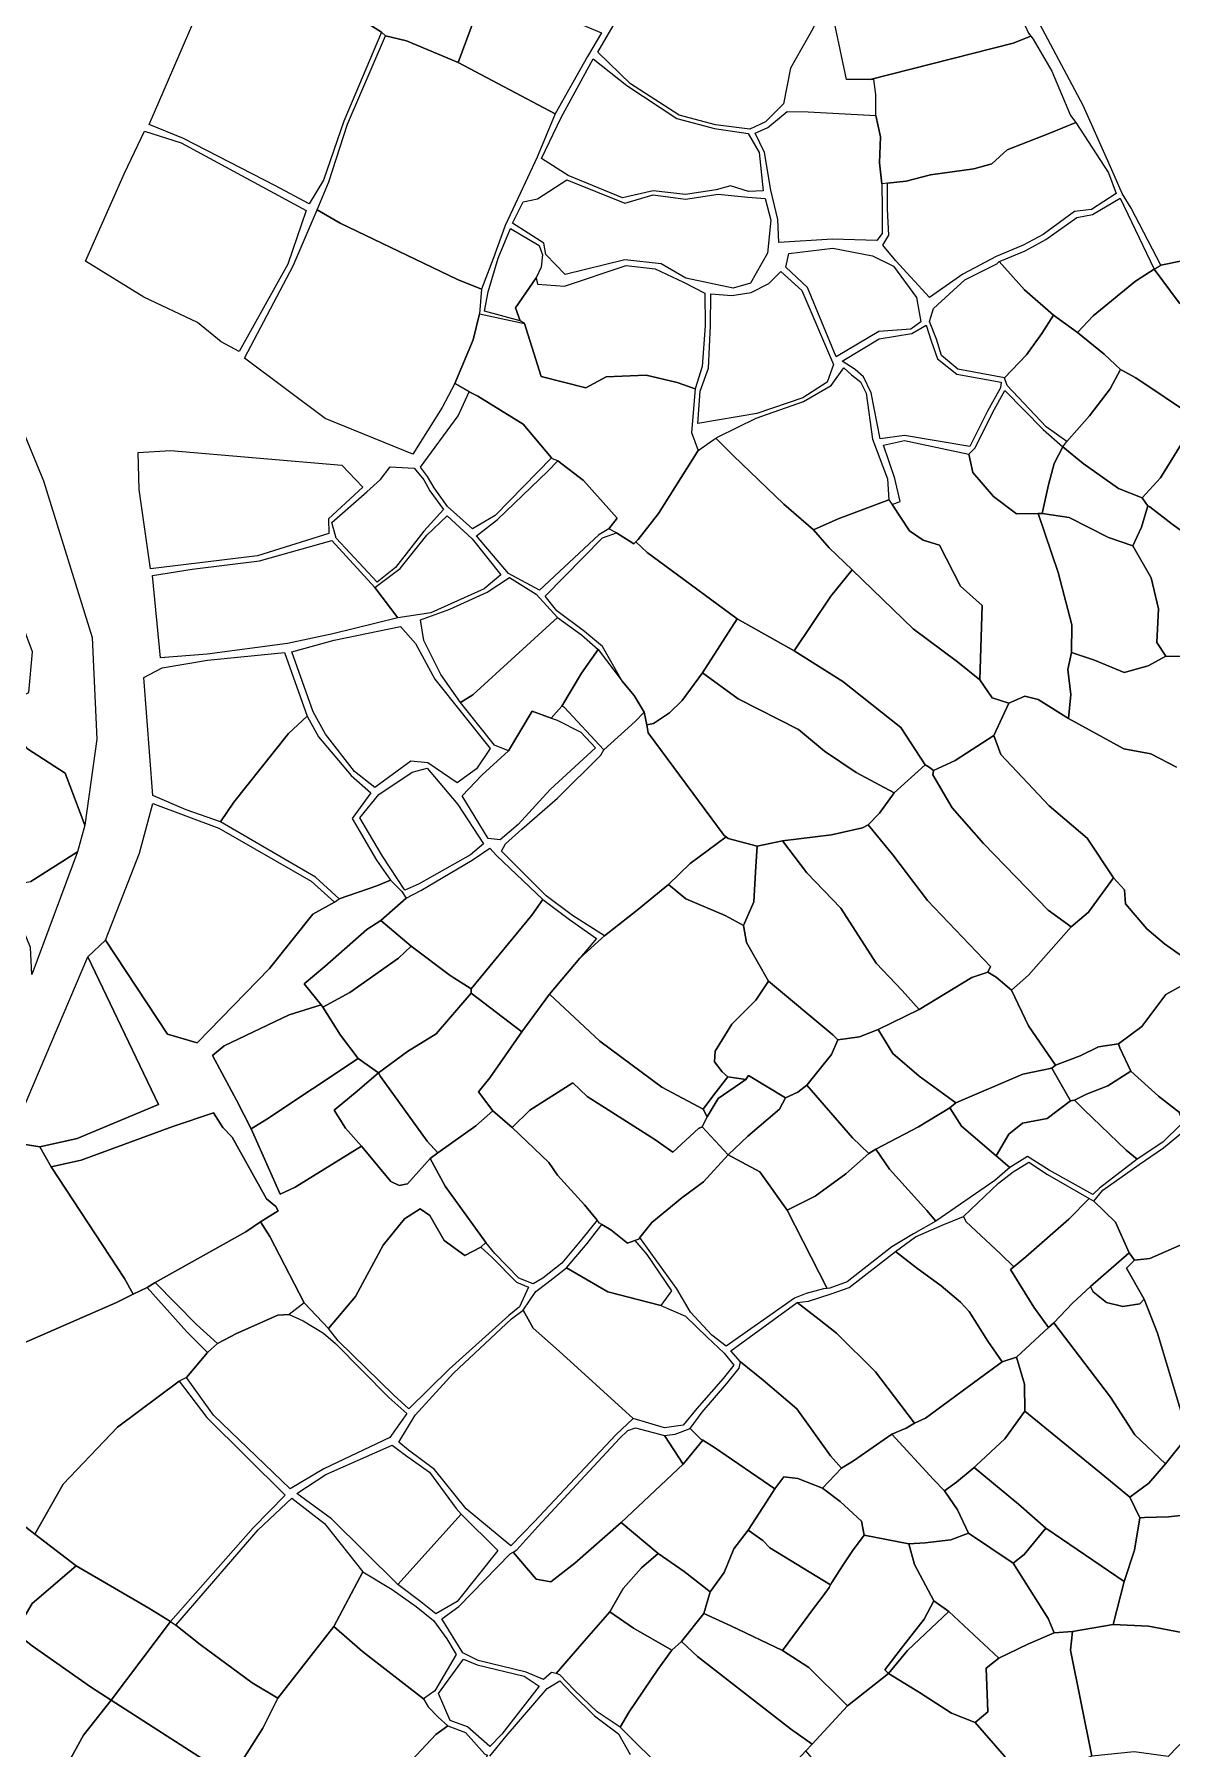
# Model space of a CAD drawing. Header units: metres. Extents: x 542555 to 550520, y 1840485 to 1846995.
# Drawn here: x 547703.9 to 547859.2, y 1841722.8 to 1841956.8 of the extents above; entities that cross this region are included whole.
import ezdxf

# ---------------------------------------------------------------- set-up
doc = ezdxf.new("R2010")
doc.units = ezdxf.units.M
doc.header["$MEASUREMENT"] = 0
doc.layers.add('Level 30', color=7, linetype='Continuous', lineweight=0)

msp = doc.modelspace()

# ---------------------------------------------------------------- linework, layer by layer
at = {"layer": 'Level 30', "color": 7, "linetype": 'Continuous', "lineweight": 0, "flags": 128}
for points in [[(547914.82, 1841936.92), (547857.75, 1841925.32), (547853.7, 1841933.12), (547852.48, 1841935.11), (547851.03, 1841938.33), (547847.13, 1841947.12), (547836.41, 1841967.33), (547829.76, 1841982.31), (547822.11, 1842000), (547819.8, 1842005.33), (547817.66, 1842009.83), (547803.62, 1842027.6), (547802.94, 1842029.01), (547844.39, 1842031.65), (547873.07, 1841973.57)], [(547860.23, 1841920.15), (547856.83, 1841924.79), (547857.75, 1841925.32), (547914.82, 1841936.92)], [(547859.9, 1841856.78), (547856.37, 1841858.58), (547852.68, 1841859.26), (547845.12, 1841863.41), (547845.44, 1841866.7), (547845.04, 1841870.09), (547845.54, 1841872.42), (547848.66, 1841871.36), (547852.74, 1841869.71), (547855.99, 1841870.59), (547858.44, 1841871.92), (547863.7, 1841871.87)], [(547862.87, 1841829.35), (547858.24, 1841832.65), (547855.83, 1841834.68), (547852.92, 1841838.1), (547852.77, 1841840.02), (547851.28, 1841841.65), (547847.7, 1841847.08), (547842.48, 1841851.47), (547835.89, 1841858.48), (547834.94, 1841861.1), (547837, 1841865.53), (547839.16, 1841866.46), (547840.98, 1841866), (547845.12, 1841863.41), (547852.68, 1841859.26), (547856.37, 1841858.58), (547859.9, 1841856.78)], [(547702.94, 1841859.27), (547708.09, 1841855.97), (547710.77, 1841848.87), (547709.77, 1841845.19), (547703.41, 1841841.18)], [(547766.09, 1841721.75), (547768.35, 1841724.45), (547773.95, 1841730.99), (547775.68, 1841732.01), (547777.3, 1841730.28), (547780.39, 1841727.25), (547783.69, 1841724.79), (547785.25, 1841721.98)]]:
    msp.add_lwpolyline(points, dxfattribs=at)
for points in [[(547765.71, 1841964.87), (547765.79, 1841963.84), (547761.78, 1841952.98), (547754.71, 1841955.94), (547751.84, 1841956.63), (547751.3, 1841957.11), (547747.84, 1841959.32), (547745.65, 1841960.83), (547746.91, 1841964.23), (547749.86, 1841971.48), (547754.43, 1841969.6), (547765.71, 1841964.87)], [(547837.58, 1841955.61), (547818.05, 1841950.68), (547814.79, 1841950.67), (547812.59, 1841961.22), (547812.05, 1841964.58), (547815.19, 1841965.57), (547830.33, 1841970.9), (547832.69, 1841971.83), (547833.84, 1841969.79), (547839.66, 1841957), (547839.99, 1841956.6), (547837.58, 1841955.61)], [(547746.91, 1841964.23), (547745.65, 1841960.83), (547747.84, 1841959.32), (547751.3, 1841957.11), (547746.18, 1841944.97), (547743.4, 1841936.91), (547741.44, 1841933.68), (547736.84, 1841936.16), (547724.26, 1841942.6), (547719.59, 1841944.54), (547727.77, 1841963.52), (547729.32, 1841967.53), (547734.15, 1841965.82), (547746.91, 1841964.23)], [(547765.79, 1841963.84), (547769.06, 1841962.42), (547778.62, 1841958.16), (547781.34, 1841957.05), (547779.44, 1841953.81), (547775.03, 1841946), (547761.78, 1841952.98), (547765.79, 1841963.84)], [(547810.27, 1841957.66), (547807.16, 1841952.21), (547806.19, 1841947.34), (547803.77, 1841944.88), (547801.62, 1841943.9), (547796.94, 1841944.49), (547791.96, 1841945.81), (547785.31, 1841950.09), (547780.85, 1841954.41), (547782.94, 1841958), (547784.28, 1841962.38), (547788.14, 1841962.02), (547792.95, 1841961.67), (547796.82, 1841962.83), (547807.15, 1841963.82), (547810.83, 1841964.32), (547811.62, 1841961.13), (547810.27, 1841957.66)], [(547761.78, 1841952.98), (547775.03, 1841946), (547772.56, 1841940.04), (547769.93, 1841934.41), (547768.18, 1841930.74), (547766.62, 1841926.31), (547764.98, 1841922.05), (547761.7, 1841923.36), (547745.66, 1841931.06), (547742.52, 1841932.86), (547744.09, 1841936.68), (547746.67, 1841944.57), (547751.84, 1841956.63), (547754.71, 1841955.94), (547761.78, 1841952.98)], [(547822.98, 1841936.8), (547820.4, 1841936.52), (547819.62, 1841936.43), (547819.32, 1841939.31), (547819.45, 1841942.86), (547818.83, 1841945.77), (547818.82, 1841948.6), (547818.54, 1841950.68), (547818.05, 1841950.68), (547837.58, 1841955.61), (547839.99, 1841956.6), (547840.32, 1841956.19), (547842.85, 1841951.8), (547845.4, 1841945.75), (547846.15, 1841944.81), (547842.6, 1841943.36), (547836.73, 1841941.05), (547834.66, 1841939.13), (547832.22, 1841938.47), (547826.29, 1841937.64), (547822.98, 1841936.8)], [(547801.41, 1841935.36), (547798.95, 1841936.13), (547797.03, 1841935.59), (547792.82, 1841934.95), (547788.4, 1841935.47), (547784.22, 1841934.5), (547776.8, 1841937.55), (547773.14, 1841939.89), (547775.82, 1841945.47), (547780.2, 1841953.49), (547784.83, 1841949.84), (547791.66, 1841945.32), (547796.8, 1841943.96), (547801.37, 1841943.28), (547802.87, 1841940.7), (547803.42, 1841935.45), (547801.41, 1841935.36)], [(547819.62, 1841936.43), (547819.68, 1841933.02), (547819.69, 1841929.62), (547818.97, 1841928.69), (547812.9, 1841928.85), (547805.56, 1841928.39), (547805.42, 1841931.54), (547804.47, 1841935.56), (547803.63, 1841940.72), (547802.35, 1841943.36), (547804.06, 1841944.13), (547806.71, 1841946.3), (547809.57, 1841946.23), (547818.83, 1841945.77), (547819.45, 1841942.86), (547819.32, 1841939.31), (547819.62, 1841936.43)], [(547851.64, 1841935.09), (547848.28, 1841932.93), (547845.96, 1841932.64), (547841.68, 1841929.49), (547838.92, 1841928.03), (547835.23, 1841926.51), (547830.69, 1841924.09), (547826.15, 1841920.9), (547821.55, 1841925.92), (547819.75, 1841928.03), (547820.57, 1841929.39), (547820.42, 1841932.98), (547820.4, 1841936.52), (547822.98, 1841936.8), (547826.29, 1841937.64), (547832.22, 1841938.47), (547834.66, 1841939.13), (547836.73, 1841941.05), (547842.6, 1841943.36), (547846.15, 1841944.81), (547850.57, 1841937.93), (547851.64, 1841935.09)], [(547741.02, 1841932.8), (547738.53, 1841925.47), (547731.87, 1841913.51), (547729.42, 1841914.87), (547726.18, 1841917.49), (547718.84, 1841920.96), (547710.87, 1841925.88), (547716.22, 1841937.89), (547718.96, 1841943.63), (547723.95, 1841942.01), (547741.02, 1841932.8)], [(547804.49, 1841931.48), (547804.04, 1841926.96), (547801.69, 1841922.88), (547799.31, 1841922.17), (547792.89, 1841923.56), (547789.5, 1841925.48), (547784.53, 1841926.04), (547776.41, 1841924.06), (547773.74, 1841926.75), (547773.46, 1841928.34), (547769.18, 1841931.07), (547770.67, 1841933.95), (547772.62, 1841934.39), (547776.63, 1841936.95), (547784.53, 1841933.78), (547788.39, 1841934.93), (547792.84, 1841934.35), (547797.3, 1841935.01), (547801.32, 1841934.58), (547803.69, 1841934.44), (547804.49, 1841931.48)], [(547742.52, 1841932.86), (547745.66, 1841931.06), (547761.7, 1841923.36), (547764.98, 1841922.05), (547764.7, 1841918.68), (547763.82, 1841915.11), (547761.31, 1841909.15), (547759.59, 1841905.88), (547755.57, 1841899.49), (547743.61, 1841904.38), (547732.58, 1841912.6), (547739.22, 1841925.23), (547742.52, 1841932.86)], [(547848.49, 1841918.4), (547846.35, 1841916.1), (547843.1, 1841918.5), (547839.13, 1841921.94), (547835.67, 1841925.82), (547836.04, 1841925.93), (547839.21, 1841927.28), (547842.04, 1841928.8), (547846.26, 1841931.83), (547848.4, 1841932.22), (547852.2, 1841934.47), (547856.83, 1841924.79), (547854.3, 1841923.15), (547848.49, 1841918.4)], [(547773.28, 1841926.71), (547773.09, 1841925.06), (547772.43, 1841923.6), (547769.61, 1841919.47), (547770.22, 1841917.71), (547765.37, 1841919.04), (547765.88, 1841921.69), (547767.22, 1841926.26), (547768.92, 1841930.34), (547772.82, 1841927.99), (547773.28, 1841926.71)], [(547823.6, 1841916.56), (547819.24, 1841916.25), (547813.41, 1841912.81), (547809.49, 1841922.26), (547806.54, 1841925.03), (547806.93, 1841926.92), (547812.93, 1841927.65), (547818.35, 1841926.61), (547821.21, 1841925.17), (547824.35, 1841920.89), (547824.95, 1841917.6), (547823.6, 1841916.56)], [(547835.67, 1841925.82), (547839.13, 1841921.94), (547843.1, 1841918.5), (547841.5, 1841915.99), (547839.39, 1841913.09), (547836.37, 1841909.91), (547830, 1841911.13), (547827.8, 1841912.97), (547827.08, 1841915.19), (547826.14, 1841917.62), (547826.67, 1841919.38), (547830.97, 1841923.31), (547835.32, 1841925.52), (547835.67, 1841925.82)], [(547795.1, 1841911.5), (547794.14, 1841908.43), (547791.68, 1841909.31), (547787.44, 1841910.28), (547782.01, 1841910.07), (547779.23, 1841908.58), (547773.13, 1841910.11), (547770.83, 1841917.37), (547770.22, 1841917.71), (547769.61, 1841919.47), (547772.43, 1841923.6), (547772.6, 1841922.72), (547776.29, 1841922.45), (547784.74, 1841925.25), (547788.69, 1841924.83), (547792.53, 1841922.98), (547795.44, 1841921.47), (547795.51, 1841917.04), (547795.1, 1841911.5)], [(547812.17, 1841909.33), (547808.84, 1841907.19), (547802.58, 1841905.04), (547794.51, 1841903.7), (547794.83, 1841908.12), (547795.98, 1841911.27), (547796.24, 1841917.09), (547796.29, 1841921.38), (547799.15, 1841921.17), (547801.8, 1841921.58), (547804.19, 1841922.82), (547805.83, 1841924.47), (547808.72, 1841921.84), (547813.03, 1841911.74), (547812.17, 1841909.33)], [(547856.83, 1841924.79), (547860.23, 1841920.15), (547867.49, 1841914.96), (547867.15, 1841913.27), (547864.51, 1841908.36), (547863.2, 1841905.58), (547862.22, 1841904.64), (547854.32, 1841909.91), (547852.21, 1841911.06), (547849.98, 1841913.18), (547846.35, 1841916.1), (547848.49, 1841918.4), (547854.3, 1841923.15), (547856.83, 1841924.79)], [(547786.35, 1841887.84), (547786.06, 1841887.56), (547785.76, 1841887.27), (547783.38, 1841888.75), (547782.35, 1841889.33), (547783.51, 1841890.77), (547778.91, 1841895.9), (547775.37, 1841898.59), (547774.64, 1841898.88), (547774.54, 1841899), (547770.63, 1841903.62), (547764.47, 1841907.42), (547763.28, 1841908.03), (547761.31, 1841909.15), (547763.82, 1841915.11), (547764.7, 1841918.68), (547770.83, 1841917.37), (547773.13, 1841910.11), (547779.23, 1841908.58), (547782.01, 1841910.07), (547787.44, 1841910.28), (547791.68, 1841909.31), (547794.14, 1841908.43), (547793.64, 1841902.49), (547794.53, 1841900.02), (547789.12, 1841891.42), (547786.35, 1841887.84)], [(547848.01, 1841904.74), (547844.89, 1841901.25), (547842.08, 1841903.23), (547836.75, 1841908.88), (547836.37, 1841909.91), (547839.39, 1841913.09), (547841.5, 1841915.99), (547843.1, 1841918.5), (547846.35, 1841916.1), (547849.98, 1841913.18), (547852.21, 1841911.06), (547850.81, 1841908.42), (547848.01, 1841904.74)], [(547829.88, 1841910.42), (547835.94, 1841909.33), (547835.84, 1841908.55), (547834.06, 1841905.38), (547831.66, 1841900.57), (547822.74, 1841902.04), (547819.41, 1841901.6), (547818.16, 1841907.9), (547817.14, 1841910.06), (547816.01, 1841911.06), (547814.24, 1841912.19), (547819.26, 1841915.27), (547823.71, 1841916), (547825.7, 1841917.11), (547826.37, 1841914.98), (547827.22, 1841912.53), (547829.88, 1841910.42)], [(547712.43, 1841860.59), (547710.77, 1841848.87), (547708.09, 1841855.97), (547702.94, 1841859.27), (547698.99, 1841864.79), (547703.16, 1841866.96), (547703.64, 1841872.51), (547701.03, 1841879.49), (547697.45, 1841889.8), (547690.77, 1841895.41), (547689.12, 1841902.99), (547681.64, 1841903.81), (547697.69, 1841913.91), (547705.16, 1841895.89), (547711.77, 1841874.49), (547712.43, 1841860.59)], [(547813.67, 1841890.68), (547810.32, 1841889.19), (547806.24, 1841892.67), (547799.31, 1841899.34), (547796.98, 1841901.71), (547797.28, 1841901.89), (547802.49, 1841904.41), (547808.95, 1841906.7), (547812.73, 1841908.88), (547814.45, 1841911.32), (547815.48, 1841910.34), (547816.73, 1841909.4), (547817.51, 1841907.85), (547818.34, 1841901.55), (547820.43, 1841896.16), (547820.58, 1841893.26), (547813.67, 1841890.68)], [(547852.21, 1841911.06), (547854.32, 1841909.91), (547862.22, 1841904.64), (547861.31, 1841902.1), (547857.7, 1841896.28), (547855.2, 1841893.54), (547851.95, 1841894.81), (547847.14, 1841898.25), (547844.36, 1841900.5), (547844.89, 1841901.25), (547848.01, 1841904.74), (547850.81, 1841908.42), (547852.21, 1841911.06)], [(547763.28, 1841908.03), (547764.47, 1841907.42), (547770.63, 1841903.62), (547774.54, 1841899), (547766.81, 1841891.14), (547763.73, 1841889.31), (547760.31, 1841892.36), (547758.5, 1841894.91), (547757.58, 1841896.44), (547756.65, 1841897.75), (547761.79, 1841904.75), (547763.28, 1841908.03)], [(547842.4, 1841895.32), (547841.51, 1841891.39), (547841, 1841891.39), (547838.02, 1841891.36), (547834.9, 1841893.75), (547832.05, 1841897.01), (547831.5, 1841899.51), (547832.4, 1841900.36), (547834.8, 1841905.25), (547836.43, 1841908.19), (547841.66, 1841902.87), (547844.36, 1841900.5), (547843.16, 1841898.23), (547842.4, 1841895.32)], [(547867.93, 1841886.97), (547867.02, 1841885.18), (547864.46, 1841886.2), (547859.29, 1841889.95), (547856.22, 1841892.3), (547855.98, 1841892.47), (547855.69, 1841892.8), (547855.2, 1841893.54), (547857.7, 1841896.28), (547861.31, 1841902.1), (547862.22, 1841904.64), (547863.2, 1841905.58), (547868.25, 1841902.87), (547873.45, 1841899.32), (547876.17, 1841897.03), (547874.38, 1841894.67), (547869.24, 1841887.72), (547867.93, 1841886.97)], [(547718.09, 1841899.73), (547722.47, 1841900.03), (547745.9, 1841898.02), (547748.77, 1841895), (547744.05, 1841890.66), (547744.11, 1841888.68), (547734.38, 1841885.64), (547719.75, 1841883.86), (547718.2, 1841894.68), (547718.09, 1841899.73)], [(547810.32, 1841889.19), (547812.43, 1841886.71), (547815.58, 1841883.73), (547812.67, 1841880.13), (547807.66, 1841872.67), (547799.89, 1841877.02), (547790.01, 1841884.32), (547787.59, 1841886.07), (547786.06, 1841887.56), (547786.35, 1841887.84), (547789.12, 1841891.42), (547794.53, 1841900.02), (547796.69, 1841901.53), (547796.98, 1841901.71), (547799.31, 1841899.34), (547806.24, 1841892.67), (547810.32, 1841889.19)], [(547841, 1841891.39), (547843.73, 1841883.34), (547845.58, 1841876.19), (547845.54, 1841872.42), (547845.04, 1841870.09), (547845.44, 1841866.7), (547845.12, 1841863.41), (547840.98, 1841866), (547839.16, 1841866.46), (547837, 1841865.53), (547834.72, 1841866.23), (547833.02, 1841868.71), (547833.35, 1841878.84), (547830.4, 1841881.5), (547827.51, 1841887.08), (547825.3, 1841887.77), (547823.4, 1841889.03), (547821.04, 1841892.64), (547822.12, 1841893.05), (547821.4, 1841896.18), (547819.86, 1841900.74), (547822.73, 1841901.37), (547831.5, 1841899.51), (547832.05, 1841897.01), (547834.9, 1841893.75), (547838.02, 1841891.36), (547841, 1841891.39)], [(547855.11, 1841889.55), (547853.93, 1841887.01), (547850.59, 1841888.13), (547845.21, 1841890.85), (547841.51, 1841891.39), (547842.4, 1841895.32), (547843.16, 1841898.23), (547844.36, 1841900.5), (547847.14, 1841898.25), (547851.95, 1841894.81), (547855.2, 1841893.54), (547855.69, 1841892.8), (547855.98, 1841892.47), (547855.11, 1841889.55)], [(547757.1, 1841896), (547757.9, 1841894.49), (547759.78, 1841891.97), (547757.09, 1841889), (547753.2, 1841884.03), (547750.7, 1841882.03), (547745.12, 1841888.04), (547744.54, 1841890.2), (547749.3, 1841894.37), (547751.17, 1841896.04), (547752.48, 1841897.8), (547755.78, 1841897.62), (547757.1, 1841896)], [(547783.51, 1841890.77), (547782.35, 1841889.33), (547781, 1841888.49), (547772.9, 1841880.94), (547768.66, 1841883.21), (547764.3, 1841888.35), (547767.13, 1841890.57), (547774.02, 1841897.17), (547775.37, 1841898.59), (547778.91, 1841895.9), (547783.51, 1841890.77)], [(547833.35, 1841878.84), (547833.02, 1841868.71), (547829.99, 1841871.15), (547823.9, 1841875.66), (547815.58, 1841883.73), (547812.43, 1841886.71), (547810.32, 1841889.19), (547813.67, 1841890.68), (547820.58, 1841893.26), (547821.04, 1841892.64), (547823.4, 1841889.03), (547825.3, 1841887.77), (547827.51, 1841887.08), (547830.4, 1841881.5), (547833.35, 1841878.84)], [(547765.34, 1841881.11), (547758.02, 1841877.84), (547753.55, 1841877.17), (547750.39, 1841881.3), (547753.84, 1841883.89), (547757.48, 1841888.45), (547760.27, 1841891.09), (547763.7, 1841887.96), (547767.58, 1841883.03), (547765.34, 1841881.11)], [(547848.66, 1841871.36), (547845.54, 1841872.42), (547845.58, 1841876.19), (547843.73, 1841883.34), (547841, 1841891.39), (547841.51, 1841891.39), (547845.21, 1841890.85), (547850.59, 1841888.13), (547853.93, 1841887.01), (547856.44, 1841882.61), (547857.42, 1841878.39), (547857.2, 1841873.78), (547858.44, 1841871.92), (547855.99, 1841870.59), (547852.74, 1841869.71), (547848.66, 1841871.36)], [(547855.98, 1841892.47), (547856.22, 1841892.3), (547859.29, 1841889.95), (547864.46, 1841886.2), (547867.02, 1841885.18), (547865.77, 1841882.96), (547864.44, 1841877.35), (547864.73, 1841875.32), (547863.7, 1841871.87), (547858.44, 1841871.92), (547857.2, 1841873.78), (547857.42, 1841878.39), (547856.44, 1841882.61), (547853.93, 1841887.01), (547855.11, 1841889.55), (547855.98, 1841892.47)], [(547799.89, 1841877.02), (547795.13, 1841869.63), (547792.35, 1841865.88), (547790.64, 1841864.19), (547788.46, 1841862.74), (547787.56, 1841862.55), (547787.16, 1841864.3), (547785.82, 1841866.55), (547784.17, 1841868.53), (547781.5, 1841873.27), (547779.04, 1841875.31), (547775.23, 1841878.14), (547773.65, 1841880.12), (547781.49, 1841888.1), (547783.38, 1841888.75), (547785.76, 1841887.27), (547786.06, 1841887.56), (547787.59, 1841886.07), (547790.01, 1841884.32), (547799.89, 1841877.02)], [(547750.39, 1841881.3), (547753.55, 1841877.17), (547744.64, 1841874.97), (547738.46, 1841873.68), (547727.48, 1841872.21), (547721.11, 1841871.71), (547720.01, 1841882.93), (547725.43, 1841883.8), (547734.66, 1841884.93), (547744.5, 1841887.72), (547750.39, 1841881.3)], [(547837, 1841865.53), (547834.94, 1841861.1), (547829.67, 1841857.66), (547826.71, 1841856.33), (547826.08, 1841856.77), (547825.55, 1841857.11), (547822.21, 1841862.2), (547814.32, 1841868.47), (547807.66, 1841872.67), (547812.67, 1841880.13), (547815.58, 1841883.73), (547823.9, 1841875.66), (547829.99, 1841871.15), (547833.02, 1841868.71), (547834.72, 1841866.23), (547837, 1841865.53)], [(547763.77, 1841866.63), (547762.08, 1841865.62), (547759.41, 1841869.44), (547757.09, 1841874.05), (547756.64, 1841876.9), (547760.63, 1841878.34), (547765.74, 1841880.67), (547768.79, 1841882.65), (547772.43, 1841880.41), (547775.34, 1841877.23), (547763.77, 1841866.63)], [(547778.61, 1841869.6), (547775.92, 1841865.12), (547774.47, 1841863.47), (547771.87, 1841864.41), (547768.67, 1841859.01), (547766.75, 1841859.78), (547762.08, 1841865.62), (547763.77, 1841866.63), (547775.34, 1841877.23), (547778.63, 1841874.85), (547780.89, 1841872.86), (547778.61, 1841869.6)], [(547825.55, 1841857.11), (547821.32, 1841853.26), (547816.14, 1841856.03), (547811.81, 1841858.97), (547808.25, 1841861.92), (547800.01, 1841866.08), (547795.13, 1841869.63), (547799.89, 1841877.02), (547807.66, 1841872.67), (547814.32, 1841868.47), (547822.21, 1841862.2), (547825.55, 1841857.11)], [(547758.58, 1841868.81), (547766.16, 1841859.33), (547764.27, 1841856.55), (547761.66, 1841854.65), (547757.62, 1841857.36), (547755.3, 1841857.59), (547750.39, 1841853.98), (547747.62, 1841856.2), (547743.67, 1841861.3), (547741.95, 1841864.31), (547739.08, 1841872.5), (547744.83, 1841874.13), (547753.92, 1841875.96), (547755.94, 1841873.67), (547758.58, 1841868.81)], [(547731.12, 1841852), (547729.32, 1841849.31), (547724.65, 1841850.94), (547720.06, 1841852.92), (547718.83, 1841869.01), (547721.37, 1841870.34), (547727.56, 1841871.4), (547738.05, 1841872.45), (547741.16, 1841863.73), (547738.6, 1841861.35), (547731.12, 1841852)], [(547785.94, 1841863.02), (547781.68, 1841859.15), (547776.25, 1841864.95), (547775.92, 1841865.12), (547778.61, 1841869.6), (547780.89, 1841872.86), (547784.17, 1841868.53), (547785.82, 1841866.55), (547787.16, 1841864.3), (547785.94, 1841863.02)], [(547795.13, 1841869.63), (547800.01, 1841866.08), (547808.25, 1841861.92), (547811.81, 1841858.97), (547816.14, 1841856.03), (547821.32, 1841853.26), (547819.3, 1841850.47), (547817.76, 1841848.91), (547816.99, 1841848.49), (547812.74, 1841847.55), (547806.09, 1841846.73), (547802.61, 1841846), (547798.66, 1841847.03), (547798.39, 1841847.24), (547798.1, 1841847.46), (547787.72, 1841861.46), (547787.56, 1841862.55), (547788.46, 1841862.74), (547790.64, 1841864.19), (547792.35, 1841865.88), (547795.13, 1841869.63)], [(547750.69, 1841840.57), (547745.51, 1841838.8), (547742.29, 1841841.77), (547729.32, 1841849.31), (547731.12, 1841852), (547738.6, 1841861.35), (547741.16, 1841863.73), (547742.71, 1841860.92), (547747.14, 1841855.64), (547749.84, 1841853.27), (547747.31, 1841849.76), (547750.62, 1841844.08), (547752.54, 1841841.35), (547750.69, 1841840.57)], [(547780.51, 1841859.42), (547774.36, 1841853.7), (547769.96, 1841848.96), (547767.49, 1841846.85), (547765.88, 1841847.02), (547762.33, 1841852.85), (547765.06, 1841855.71), (547768.67, 1841859.01), (547771.87, 1841864.41), (547774.47, 1841863.47), (547775.29, 1841863.18), (547778.54, 1841861.53), (547780.51, 1841859.42)], [(547787.56, 1841862.55), (547787.72, 1841861.46), (547798.1, 1841847.46), (547798.39, 1841847.24), (547793.45, 1841843.63), (547790.48, 1841840.76), (547786.24, 1841837.26), (547781.77, 1841833.74), (547777.41, 1841836.53), (547773.79, 1841839.2), (547767.69, 1841845.3), (547768.24, 1841846.29), (547770.46, 1841848.31), (547775.34, 1841852.56), (547781.24, 1841858.41), (547781.68, 1841859.15), (547785.94, 1841863.02), (547787.16, 1841864.3), (547787.56, 1841862.55)], [(547834.94, 1841861.1), (547835.89, 1841858.48), (547842.48, 1841851.47), (547847.7, 1841847.08), (547851.28, 1841841.65), (547847.88, 1841836.99), (547845.47, 1841834.95), (547842.35, 1841837.24), (547833.52, 1841846.35), (547829.25, 1841851.24), (547826.62, 1841855.72), (547826.71, 1841856.33), (547829.67, 1841857.66), (547834.94, 1841861.1)], [(547756.38, 1841840.8), (547754.51, 1841839.97), (547751.42, 1841844.64), (547748.35, 1841849.87), (547750.96, 1841853.05), (547755.49, 1841856.08), (547757.55, 1841856.63), (547759.78, 1841853.98), (547761.75, 1841851.68), (547765.22, 1841846.32), (547763.48, 1841844.8), (547756.38, 1841840.8)], [(547826.71, 1841856.33), (547826.62, 1841855.72), (547829.25, 1841851.24), (547833.52, 1841846.35), (547842.35, 1841837.24), (547845.47, 1841834.95), (547839.67, 1841828.37), (547837.34, 1841826.34), (547835.25, 1841828.08), (547834.11, 1841828.79), (547834.48, 1841829.57), (547825.86, 1841838.57), (547821.15, 1841844.82), (547817.76, 1841848.91), (547819.3, 1841850.47), (547821.32, 1841853.26), (547825.55, 1841857.11), (547826.08, 1841856.77), (547826.71, 1841856.33)], [(547722.08, 1841820.33), (547713.59, 1841833.17), (547718.25, 1841845.03), (547720.09, 1841851.82), (547729.09, 1841848.42), (547741.7, 1841841.2), (547744.87, 1841838.32), (547741.91, 1841836.68), (547736.01, 1841829.28), (547726.14, 1841819.11), (547722.08, 1841820.33)], [(547817.76, 1841848.91), (547821.15, 1841844.82), (547825.86, 1841838.57), (547834.48, 1841829.57), (547834.11, 1841828.79), (547831.91, 1841828.06), (547824.74, 1841823.7), (547822.4, 1841826.27), (547818.86, 1841830.03), (547814.05, 1841837.53), (547809.38, 1841842.35), (547806.09, 1841846.73), (547812.74, 1841847.55), (547816.99, 1841848.49), (547817.76, 1841848.91)], [(547798.39, 1841847.24), (547798.66, 1841847.03), (547802.61, 1841846), (547802.42, 1841843.22), (547802.16, 1841838.4), (547800.74, 1841835.14), (547798.23, 1841836.5), (547792.86, 1841838.78), (547790.48, 1841840.76), (547793.45, 1841843.63), (547798.39, 1841847.24)], [(547824.74, 1841823.7), (547819.12, 1841820.96), (547816.6, 1841819.94), (547813.63, 1841819.54), (547812.94, 1841820.24), (547804.16, 1841827.55), (547801.17, 1841832.85), (547800.74, 1841835.14), (547802.16, 1841838.4), (547802.42, 1841843.22), (547802.61, 1841846), (547806.09, 1841846.73), (547809.38, 1841842.35), (547814.05, 1841837.53), (547818.86, 1841830.03), (547822.4, 1841826.27), (547824.74, 1841823.7)], [(547700.35, 1841840.67), (547703.41, 1841841.18), (547709.77, 1841845.19), (547703.56, 1841828.48), (547703.39, 1841832.15), (547700.53, 1841839.05), (547700.35, 1841840.67)], [(547771.82, 1841836.57), (547763.55, 1841826.49), (547760.69, 1841828.31), (547755.36, 1841832.32), (547751.21, 1841835.83), (547754.68, 1841838.9), (547756.69, 1841839.94), (547763.67, 1841844.06), (547766.11, 1841845.71), (547766.99, 1841844.73), (547773.35, 1841838.69), (547771.82, 1841836.57)], [(547757.95, 1841803.35), (547760.02, 1841799.55), (547765.56, 1841791.86), (547764.88, 1841791.23), (547762.67, 1841790.1), (547759.88, 1841792.13), (547757.9, 1841795.57), (547756.57, 1841796.48), (547754.46, 1841795.11), (547751.52, 1841791.5), (547747.77, 1841784.48), (547744.07, 1841780.13), (547740.73, 1841783.65), (547736.04, 1841792.68), (547734.77, 1841794.71), (547737.19, 1841796.2), (547736.89, 1841796.8), (547735.62, 1841797.85), (547730.92, 1841806.27), (547729.62, 1841807.57), (547728.37, 1841809.58), (547722.82, 1841807.71), (547710.28, 1841803.12), (547706.17, 1841802.22), (547704.63, 1841804.95), (547709.74, 1841806.09), (547720.85, 1841810.73), (547711.19, 1841830.87), (547713.59, 1841833.17), (547722.08, 1841820.33), (547726.14, 1841819.11), (547736.01, 1841829.28), (547741.91, 1841836.68), (547744.87, 1841838.32), (547745.51, 1841838.8), (547750.69, 1841840.57), (547752.54, 1841841.35), (547754.08, 1841839.78), (547754.68, 1841838.9), (547751.21, 1841835.83), (547749.31, 1841834.61), (547743.55, 1841829.55), (547740.74, 1841827.2), (547743.06, 1841824.32), (547738.7, 1841822.97), (547729.81, 1841818.74), (547728.21, 1841817.4), (547731.5, 1841811.31), (547733.51, 1841807.4), (547737.48, 1841798.49), (547739.52, 1841799.41), (547748.57, 1841805.03), (547749.04, 1841804.46), (547752.56, 1841800.2), (547753.72, 1841799.65), (547754.86, 1841799.87), (547757.95, 1841803.35)], [(547862.87, 1841829.35), (547862.31, 1841828.46), (547860.87, 1841827.1), (547858.4, 1841825.73), (547855.14, 1841821.34), (547851.95, 1841818.99), (547849.22, 1841818.59), (547846.7, 1841817.37), (547843.34, 1841816.07), (547839.66, 1841821.47), (547837.34, 1841826.34), (547839.67, 1841828.37), (547845.47, 1841834.95), (547847.88, 1841836.99), (547851.28, 1841841.65), (547852.77, 1841840.02), (547852.92, 1841838.1), (547855.83, 1841834.68), (547858.24, 1841832.65), (547862.87, 1841829.35)], [(547797.81, 1841815.16), (547798.62, 1841814.47), (547796.7, 1841812.05), (547795.22, 1841810.06), (547789.61, 1841813.1), (547781.14, 1841819.37), (547774.23, 1841825.79), (547778.41, 1841830.71), (547781.33, 1841833.4), (547781.77, 1841833.74), (547786.24, 1841837.26), (547790.48, 1841840.76), (547792.86, 1841838.78), (547798.23, 1841836.5), (547800.74, 1841835.14), (547801.17, 1841832.85), (547804.16, 1841827.55), (547802.45, 1841824.94), (547799.14, 1841821.69), (547796.89, 1841818), (547796.77, 1841816.56), (547797.81, 1841815.16)], [(547773.35, 1841838.69), (547776.99, 1841835.97), (547780.67, 1841833.36), (547778.41, 1841830.71), (547774.23, 1841825.79), (547770.49, 1841820.64), (547763.55, 1841825.91), (547763.55, 1841826.49), (547771.82, 1841836.57), (547773.35, 1841838.69)], [(547751.21, 1841835.83), (547755.36, 1841832.32), (547753.61, 1841830.68), (547746.98, 1841825.99), (547743.27, 1841824), (547743.06, 1841824.32), (547740.74, 1841827.2), (547743.55, 1841829.55), (547749.31, 1841834.61), (547751.21, 1841835.83)], [(547763.55, 1841826.49), (547763.55, 1841825.91), (547758.75, 1841820.35), (547754.84, 1841817.93), (547750.88, 1841815.04), (547748.12, 1841817), (547745.72, 1841820.16), (547743.27, 1841824), (547746.98, 1841825.99), (547753.61, 1841830.68), (547755.36, 1841832.32), (547760.69, 1841828.31), (547763.55, 1841826.49)], [(547709.74, 1841806.09), (547704.63, 1841804.95), (547700.45, 1841805.63), (547711.19, 1841830.87), (547720.85, 1841810.73), (547709.74, 1841806.09)], [(547812.78, 1841817.56), (547809.38, 1841813.33), (547808.15, 1841812.38), (547806.48, 1841811.6), (547801.41, 1841814.66), (547801.04, 1841814.12), (547798.62, 1841814.47), (547797.81, 1841815.16), (547796.77, 1841816.56), (547796.89, 1841818), (547799.14, 1841821.69), (547802.45, 1841824.94), (547804.16, 1841827.55), (547812.94, 1841820.24), (547813.63, 1841819.54), (547812.78, 1841817.56)], [(547843.34, 1841816.07), (547842.87, 1841815.66), (547838.88, 1841814.85), (547829.76, 1841810.94), (547824.73, 1841814.57), (547821.14, 1841817.69), (547819.12, 1841820.96), (547824.74, 1841823.7), (547831.91, 1841828.06), (547834.11, 1841828.79), (547835.25, 1841828.08), (547837.34, 1841826.34), (547839.66, 1841821.47), (547843.34, 1841816.07)], [(547871.61, 1841818.72), (547867.41, 1841814.56), (547863.43, 1841812), (547860.27, 1841809.63), (547857.4, 1841811.85), (547853.66, 1841815.28), (547852.14, 1841818.46), (547851.95, 1841818.99), (547855.14, 1841821.34), (547858.4, 1841825.73), (547860.87, 1841827.1), (547862.31, 1841828.46), (547864.88, 1841825.57), (547867.16, 1841822.16), (547871.61, 1841818.72)], [(547763.55, 1841825.91), (547770.49, 1841820.64), (547766.09, 1841814.37), (547764.53, 1841812.45), (547766.49, 1841809.85), (547764.21, 1841807.81), (547759.02, 1841804.09), (547757.55, 1841805.71), (547751.18, 1841814.52), (547750.88, 1841815.04), (547754.84, 1841817.93), (547758.75, 1841820.35), (547763.55, 1841825.91)], [(547795.22, 1841810.06), (547795.76, 1841809.01), (547795.1, 1841807.65), (547794.6, 1841807.42), (547791.08, 1841804.21), (547788.64, 1841805.92), (547779.41, 1841811.81), (547777.45, 1841813.66), (547771.54, 1841809.92), (547769.15, 1841807.55), (547766.49, 1841809.85), (547764.53, 1841812.45), (547766.09, 1841814.37), (547770.49, 1841820.64), (547774.23, 1841825.79), (547781.14, 1841819.37), (547789.61, 1841813.1), (547795.22, 1841810.06)], [(547743.27, 1841824), (547745.72, 1841820.16), (547748.12, 1841817), (547735.64, 1841808.71), (547733.51, 1841807.4), (547731.5, 1841811.31), (547728.21, 1841817.4), (547729.81, 1841818.74), (547738.7, 1841822.97), (547743.06, 1841824.32), (547743.27, 1841824)], [(547829.76, 1841810.94), (547828.92, 1841810.24), (547824.66, 1841807.64), (547818.83, 1841804.6), (547817.88, 1841804.02), (547815.64, 1841806.17), (547809.38, 1841813.33), (547812.78, 1841817.56), (547813.63, 1841819.54), (547816.6, 1841819.94), (547819.12, 1841820.96), (547821.14, 1841817.69), (547824.73, 1841814.57), (547829.76, 1841810.94)], [(547847.57, 1841812.12), (547845.97, 1841811.3), (547845.39, 1841811.21), (547842.87, 1841815.66), (547843.34, 1841816.07), (547846.7, 1841817.37), (547849.22, 1841818.59), (547851.95, 1841818.99), (547852.14, 1841818.46), (547853.66, 1841815.28), (547850.51, 1841813.24), (547847.57, 1841812.12)], [(547748.12, 1841817), (547750.88, 1841815.04), (547748, 1841812.52), (547744.83, 1841809.96), (547746.37, 1841807.46), (547748.57, 1841805.03), (547739.52, 1841799.41), (547737.48, 1841798.49), (547733.51, 1841807.4), (547735.64, 1841808.71), (547748.12, 1841817)], [(547836.97, 1841806.64), (547835.24, 1841803.69), (547830.5, 1841807.74), (547828.92, 1841810.24), (547829.76, 1841810.94), (547838.88, 1841814.85), (547842.87, 1841815.66), (547845.39, 1841811.21), (547842.21, 1841808.81), (547838.84, 1841808.16), (547836.97, 1841806.64)], [(547759.02, 1841804.09), (547757.95, 1841803.35), (547754.86, 1841799.87), (547753.72, 1841799.65), (547752.56, 1841800.2), (547749.04, 1841804.46), (547748.57, 1841805.03), (547746.37, 1841807.46), (547744.83, 1841809.96), (547748, 1841812.52), (547750.88, 1841815.04), (547751.18, 1841814.52), (547757.55, 1841805.71), (547759.02, 1841804.09)], [(547795.1, 1841807.65), (547798.66, 1841803.85), (547795.3, 1841800.17), (547792.3, 1841797.98), (547788.22, 1841794.61), (547786.6, 1841792.57), (547786.37, 1841792.29), (547785.89, 1841792.13), (547784.91, 1841791.79), (547782.63, 1841793.6), (547781.4, 1841794.33), (547781.06, 1841794.53), (547780.75, 1841794.9), (547779.02, 1841797), (547775.33, 1841801.07), (547774.16, 1841802.8), (547769.15, 1841807.55), (547771.54, 1841809.92), (547777.45, 1841813.66), (547779.41, 1841811.81), (547788.64, 1841805.92), (547791.08, 1841804.21), (547794.6, 1841807.42), (547795.1, 1841807.65)], [(547801.32, 1841806.38), (547798.66, 1841803.85), (547795.1, 1841807.65), (547795.76, 1841809.01), (547797.28, 1841811.53), (547801.04, 1841814.12), (547801.41, 1841814.66), (547806.48, 1841811.6), (547805.65, 1841810.09), (547801.32, 1841806.38)], [(547798.62, 1841814.47), (547801.04, 1841814.12), (547797.28, 1841811.53), (547795.76, 1841809.01), (547795.22, 1841810.06), (547796.7, 1841812.05), (547798.62, 1841814.47)], [(547810.51, 1841798.21), (547806.69, 1841796.3), (547802.96, 1841801.54), (547798.66, 1841803.85), (547801.32, 1841806.38), (547805.65, 1841810.09), (547806.48, 1841811.6), (547808.15, 1841812.38), (547809.38, 1841813.33), (547815.64, 1841806.17), (547817.88, 1841804.02), (547814.7, 1841801.25), (547810.51, 1841798.21)], [(547860.27, 1841809.63), (547860.25, 1841809.53), (547860.9, 1841808.13), (547860.58, 1841808.05), (547857.99, 1841805.59), (547854.5, 1841803.23), (547853, 1841804.47), (547847.22, 1841810.05), (547845.97, 1841811.3), (547847.57, 1841812.12), (547850.51, 1841813.24), (547853.66, 1841815.28), (547857.4, 1841811.85), (547860.27, 1841809.63)], [(547845.97, 1841811.3), (547847.22, 1841810.05), (547853, 1841804.47), (547854.5, 1841803.23), (547849.36, 1841799.29), (547848.47, 1841798.41), (547842.49, 1841801.76), (547839.54, 1841803.59), (547837.11, 1841802.13), (547835.24, 1841803.69), (547836.97, 1841806.64), (547838.84, 1841808.16), (547842.21, 1841808.81), (547845.39, 1841811.21), (547845.97, 1841811.3)], [(547706.17, 1841802.22), (547710.28, 1841803.12), (547722.82, 1841807.71), (547728.37, 1841809.58), (547729.62, 1841807.57), (547730.92, 1841806.27), (547735.62, 1841797.85), (547736.89, 1841796.8), (547737.19, 1841796.2), (547734.77, 1841794.71), (547732.76, 1841793.31), (547720.38, 1841786.41), (547719.3, 1841785.71), (547717.38, 1841784.82), (547716.2, 1841786.95), (547706.17, 1841802.22)], [(547769.15, 1841807.55), (547774.16, 1841802.8), (547775.33, 1841801.07), (547779.02, 1841797), (547780.75, 1841794.9), (547778.67, 1841792.31), (547775.93, 1841789.04), (547773.33, 1841786.98), (547772.04, 1841786.22), (547770.07, 1841787.02), (547766.78, 1841790.37), (547765.56, 1841791.86), (547760.02, 1841799.55), (547757.95, 1841803.35), (547759.02, 1841804.09), (547764.21, 1841807.81), (547766.49, 1841809.85), (547769.15, 1841807.55)], [(547835.24, 1841803.69), (547837.11, 1841802.13), (547835.09, 1841800.34), (547827.01, 1841794.8), (547825.78, 1841796.26), (547820.7, 1841801.88), (547818.83, 1841804.6), (547824.66, 1841807.64), (547828.92, 1841810.24), (547830.5, 1841807.74), (547835.24, 1841803.69)], [(547866.53, 1841795.61), (547865.94, 1841794.95), (547861.33, 1841791.97), (547861, 1841791.79), (547856.22, 1841789.67), (547854.13, 1841789.45), (547853.41, 1841790.46), (547851.53, 1841794.65), (547848.61, 1841797.5), (547849.84, 1841799.01), (547854.79, 1841802.53), (547858.09, 1841804.8), (547860.96, 1841807.17), (547862.98, 1841805.15), (547864.85, 1841802.86), (547865.19, 1841802.59), (547864.99, 1841800.46), (547866.53, 1841795.61)], [(547715.12, 1841783.67), (547698.51, 1841776.43), (547697.7, 1841784.33), (547697.57, 1841790.33), (547698.36, 1841799.5), (547700.45, 1841805.63), (547704.63, 1841804.95), (547706.17, 1841802.22), (547716.2, 1841786.95), (547717.38, 1841784.82), (547715.12, 1841783.67)], [(547806.69, 1841796.3), (547812.15, 1841785.59), (547811.67, 1841785.55), (547809.3, 1841784.92), (547807.69, 1841784.26), (547798.36, 1841777.72), (547796.41, 1841779.2), (547793.51, 1841782.37), (547791.66, 1841785.56), (547788.08, 1841790.47), (547786.6, 1841792.57), (547788.22, 1841794.61), (547792.3, 1841797.98), (547795.3, 1841800.17), (547798.66, 1841803.85), (547802.96, 1841801.54), (547806.69, 1841796.3)], [(547818.83, 1841804.6), (547820.7, 1841801.88), (547825.78, 1841796.26), (547827.01, 1841794.8), (547823.95, 1841793.04), (547821.01, 1841791.27), (547814.88, 1841786.52), (547812.53, 1841785.62), (547812.15, 1841785.59), (547806.69, 1841796.3), (547810.51, 1841798.21), (547814.7, 1841801.25), (547817.88, 1841804.02), (547818.83, 1841804.6)], [(547839.28, 1841789.92), (547837.64, 1841788.55), (547835.85, 1841790.32), (547831.16, 1841794.7), (547830.81, 1841795.4), (547835.58, 1841799.95), (547837.57, 1841801.54), (547839.71, 1841802.83), (547842.28, 1841801.15), (547847.97, 1841797.87), (547845.19, 1841795.07), (547839.28, 1841789.92)], [(547853.41, 1841790.46), (547848.15, 1841785.88), (547845.69, 1841783.6), (547843.11, 1841780.9), (547842.41, 1841780.26), (547840.41, 1841783.04), (547837.23, 1841788.18), (547837.64, 1841788.55), (547839.28, 1841789.92), (547845.19, 1841795.07), (547847.97, 1841797.87), (547848.61, 1841797.5), (547851.53, 1841794.65), (547853.41, 1841790.46)], [(547734.77, 1841794.71), (547736.04, 1841792.68), (547740.73, 1841783.65), (547738.69, 1841782.03), (547737.13, 1841781.94), (547731.51, 1841779.46), (547728.91, 1841778.06), (547726.03, 1841780.66), (547720.38, 1841786.41), (547732.76, 1841793.31), (547734.77, 1841794.71)], [(547769.75, 1841786.47), (547771.4, 1841785.75), (547770.17, 1841783.08), (547768.68, 1841781.92), (547760.54, 1841774.57), (547755.06, 1841769.17), (547753.01, 1841771.03), (547745.39, 1841778.46), (547744.07, 1841780.13), (547747.77, 1841784.48), (547751.52, 1841791.5), (547754.46, 1841795.11), (547756.57, 1841796.48), (547757.9, 1841795.57), (547759.88, 1841792.13), (547762.67, 1841790.1), (547764.88, 1841791.23), (547766.36, 1841789.87), (547769.75, 1841786.47)], [(547842.41, 1841780.26), (547838.03, 1841776.21), (547836.08, 1841775.56), (547834.13, 1841778.39), (547831.57, 1841782.45), (547830.36, 1841783.71), (547827.74, 1841785.96), (547824.38, 1841788.42), (547821.48, 1841790.62), (547824.24, 1841792.63), (547827.88, 1841794.22), (547830.81, 1841795.4), (547831.16, 1841794.7), (547835.85, 1841790.32), (547837.64, 1841788.55), (547837.23, 1841788.18), (547840.41, 1841783.04), (547842.41, 1841780.26)], [(547870.04, 1841769.68), (547869.91, 1841768.77), (547865.95, 1841768.13), (547862.16, 1841766.4), (547861.87, 1841766.7), (547860.7, 1841768.11), (547857.3, 1841779.51), (547855.45, 1841784.14), (547853.05, 1841788.38), (547854.13, 1841789.45), (547856.22, 1841789.67), (547861, 1841791.79), (547861.33, 1841791.97), (547865.94, 1841794.95), (547867.18, 1841790.39), (547868.57, 1841783.87), (547869.33, 1841776.11), (547869.23, 1841774.03), (547870.04, 1841769.68)], [(547790.9, 1841785.28), (547789.45, 1841783.27), (547782.23, 1841785.12), (547776.55, 1841788.39), (547779.38, 1841791.71), (547781.4, 1841794.33), (547782.63, 1841793.6), (547784.91, 1841791.79), (547785.89, 1841792.13), (547787.54, 1841790.24), (547790.9, 1841785.28)], [(547821.48, 1841790.62), (547824.38, 1841788.42), (547827.74, 1841785.96), (547830.36, 1841783.71), (547831.57, 1841782.45), (547834.13, 1841778.39), (547836.08, 1841775.56), (547833.68, 1841773.83), (547825.6, 1841767.89), (547824.1, 1841767.19), (547822.25, 1841769.65), (547818.75, 1841774.21), (547813.46, 1841779.49), (547811.06, 1841781.37), (547808.05, 1841783.66), (547809.63, 1841783.85), (547812.7, 1841784.84), (547815.17, 1841785.74), (547821.48, 1841790.62)], [(547848.5, 1841785.15), (547848.15, 1841785.88), (547853.41, 1841790.46), (547854.13, 1841789.45), (547853.05, 1841788.38), (547855.45, 1841784.14), (547854.85, 1841783.5), (547852.55, 1841783.11), (547850.32, 1841783.67), (547848.5, 1841785.15)], [(547799.42, 1841775.12), (547797.95, 1841773.31), (547794.39, 1841769.21), (547792.52, 1841766.91), (547789.96, 1841766.55), (547785.67, 1841767.85), (547775.59, 1841777.01), (547772.02, 1841780.17), (547770.64, 1841782.65), (547772.37, 1841785.19), (547773.87, 1841786.32), (547776.55, 1841788.39), (547782.23, 1841785.12), (547789.45, 1841783.27), (547792.84, 1841781.79), (547795.78, 1841778.95), (547798.12, 1841776.77), (547799.42, 1841775.12)], [(547727.53, 1841776.83), (547724.66, 1841773.45), (547723.66, 1841772.94), (547715.24, 1841766.64), (547707.83, 1841758.87), (547703.95, 1841752.06), (547696.57, 1841757.72), (547698.61, 1841773.67), (547698.51, 1841776.43), (547715.12, 1841783.67), (547717.38, 1841784.82), (547719.3, 1841785.71), (547724.71, 1841779.68), (547727.53, 1841776.83)], [(547728.91, 1841778.06), (547727.53, 1841776.83), (547724.71, 1841779.68), (547719.3, 1841785.71), (547720.38, 1841786.41), (547726.03, 1841780.66), (547728.91, 1841778.06)], [(547862.16, 1841766.4), (547858.38, 1841761.63), (547854.17, 1841765.61), (547850.86, 1841770.74), (547843.11, 1841780.9), (547845.69, 1841783.6), (547848.15, 1841785.88), (547848.5, 1841785.15), (547850.32, 1841783.67), (547852.55, 1841783.11), (547854.85, 1841783.5), (547855.45, 1841784.14), (547857.3, 1841779.51), (547860.7, 1841768.11), (547861.87, 1841766.7), (547862.16, 1841766.4)], [(547808.05, 1841783.66), (547811.06, 1841781.37), (547813.46, 1841779.49), (547818.75, 1841774.21), (547822.25, 1841769.65), (547824.1, 1841767.19), (547822.96, 1841766.52), (547821, 1841765.71), (547815.78, 1841762.04), (547814.12, 1841761.05), (547812.63, 1841762.72), (547808.04, 1841769.18), (547803.43, 1841773.08), (547800.33, 1841775.57), (547799.01, 1841777.06), (547808.05, 1841783.66)], [(547738.69, 1841782.03), (547740.6, 1841781.18), (547743.37, 1841779.49), (547745.01, 1841778.09), (547752.29, 1841770.7), (547754.77, 1841768.52), (547752.45, 1841765.23), (547743.45, 1841760.97), (547738.83, 1841758.24), (547728.35, 1841768.31), (547724.66, 1841773.45), (547727.53, 1841776.83), (547728.91, 1841778.06), (547731.51, 1841779.46), (547737.13, 1841781.94), (547738.69, 1841782.03)], [(547770.64, 1841782.65), (547772.02, 1841780.17), (547775.59, 1841777.01), (547785.67, 1841767.85), (547783.32, 1841765.59), (547772.17, 1841753.72), (547768.99, 1841750.43), (547762.89, 1841755.49), (547758.56, 1841760.89), (547755.01, 1841763.51), (547753.68, 1841764.62), (547755.9, 1841768.3), (547761.14, 1841774.02), (547769.05, 1841781.43), (547770.64, 1841782.65)], [(547843.11, 1841780.9), (547850.86, 1841770.74), (547854.17, 1841765.61), (547858.38, 1841761.63), (547856.12, 1841758.99), (547853.5, 1841757.09), (547850.58, 1841759.5), (547839.16, 1841768.82), (547839.12, 1841772.53), (547838.03, 1841776.21), (547842.41, 1841780.26), (547843.11, 1841780.9)], [(547832.57, 1841761.48), (547832.26, 1841761.16), (547829.83, 1841759.14), (547828.2, 1841757.95), (547826.68, 1841759.51), (547821, 1841765.71), (547822.96, 1841766.52), (547824.1, 1841767.19), (547825.6, 1841767.89), (547833.68, 1841773.83), (547836.08, 1841775.56), (547838.03, 1841776.21), (547839.12, 1841772.53), (547839.16, 1841768.82), (547836.42, 1841765.07), (547832.57, 1841761.48)], [(547814.12, 1841761.05), (547811.55, 1841758.33), (547808.15, 1841759.65), (547806.23, 1841759.85), (547805, 1841758.24), (547796.77, 1841763.88), (547795.18, 1841764.87), (547794.92, 1841765.03), (547793.46, 1841766.49), (547795.1, 1841768.7), (547798.47, 1841772.63), (547800.15, 1841774.7), (547800.33, 1841775.57), (547803.43, 1841773.08), (547808.04, 1841769.18), (547812.63, 1841762.72), (547814.12, 1841761.05)], [(547723.66, 1841772.94), (547727.43, 1841767.99), (547738.13, 1841757.38), (547733.77, 1841752.91), (547722.49, 1841740.12), (547719.54, 1841741.94), (547709.61, 1841747.72), (547703.95, 1841752.06), (547707.83, 1841758.87), (547715.24, 1841766.64), (547723.66, 1841772.94)], [(547853.5, 1841757.09), (547854.86, 1841754.27), (547854.16, 1841749.87), (547852.71, 1841745.57), (547842.02, 1841752.87), (547838.32, 1841756.13), (547832.26, 1841761.16), (547832.57, 1841761.48), (547836.42, 1841765.07), (547839.16, 1841768.82), (547850.58, 1841759.5), (547853.5, 1841757.09)], [(547868.99, 1841755.44), (547862.97, 1841754.86), (547858.79, 1841754.43), (547855.49, 1841754.31), (547854.86, 1841754.27), (547853.5, 1841757.09), (547856.12, 1841758.99), (547858.38, 1841761.63), (547862.16, 1841766.4), (547865.95, 1841768.13), (547869.91, 1841768.77), (547871.55, 1841764.13), (547872.13, 1841760.19), (547873.06, 1841756.02), (547868.99, 1841755.44)], [(547789.95, 1841765.5), (547792.52, 1841761.58), (547784.02, 1841753.62), (547777.7, 1841748.08), (547774.45, 1841745.55), (547772.45, 1841745.9), (547769.27, 1841749.59), (547769.77, 1841749.91), (547772.67, 1841753.11), (547783.82, 1841765.09), (547784.94, 1841766.19), (547785.98, 1841766.57), (547789.95, 1841765.5)], [(547795.18, 1841764.87), (547792.52, 1841761.58), (547789.95, 1841765.5), (547791.41, 1841765.68), (547793.46, 1841766.49), (547794.92, 1841765.03), (547795.18, 1841764.87)], [(547762.19, 1841754.79), (547753.55, 1841745.17), (547744.46, 1841754.12), (547739.72, 1841757.59), (547743.7, 1841760.19), (547752.78, 1841764.21), (547754.57, 1841762.85), (547757.86, 1841760.5), (547761.51, 1841755.54), (547762.19, 1841754.79)], [(547795.18, 1841764.87), (547796.77, 1841763.88), (547805, 1841758.24), (547803.89, 1841756.46), (547801.38, 1841752.61), (547799.44, 1841750.05), (547798.12, 1841746.79), (547796.19, 1841744.18), (547792.65, 1841746.94), (547789.09, 1841749.42), (547784.02, 1841753.62), (547792.52, 1841761.58), (547795.18, 1841764.87)], [(547825.57, 1841750.84), (547823.31, 1841750.74), (547817.24, 1841751.89), (547816.87, 1841753.8), (547813.95, 1841756.49), (547811.55, 1841758.33), (547814.12, 1841761.05), (547815.78, 1841762.04), (547821, 1841765.71), (547826.68, 1841759.51), (547828.2, 1841757.95), (547829.98, 1841755.36), (547831.46, 1841752.17), (547829.05, 1841751.27), (547825.57, 1841750.84)], [(547812.79, 1841745.43), (547812.63, 1841745.12), (547804.35, 1841750.19), (547803.38, 1841751.18), (547801.38, 1841752.61), (547803.89, 1841756.46), (547805, 1841758.24), (547806.23, 1841759.85), (547808.15, 1841759.65), (547811.55, 1841758.33), (547813.95, 1841756.49), (547816.87, 1841753.8), (547817.24, 1841751.89), (547815.63, 1841749.76), (547814.28, 1841747.73), (547812.79, 1841745.43)], [(547832.26, 1841761.16), (547838.32, 1841756.13), (547842.02, 1841752.87), (547839.06, 1841749.25), (547837.59, 1841748.09), (547831.46, 1841752.17), (547829.98, 1841755.36), (547828.2, 1841757.95), (547829.83, 1841759.14), (547832.26, 1841761.16)], [(547703.95, 1841752.06), (547709.61, 1841747.72), (547703.59, 1841742.58), (547701.28, 1841738.6), (547694.67, 1841742.84), (547696.57, 1841757.72), (547703.95, 1841752.06)], [(547748.74, 1841746.91), (547744.81, 1841739.44), (547737.14, 1841729.63), (547733.63, 1841731.74), (547726.55, 1841736.97), (547723.2, 1841739.64), (547734.48, 1841752.64), (547739.05, 1841756.96), (547743.51, 1841753.48), (547748.74, 1841746.91)], [(547767.17, 1841749.82), (547761.66, 1841742.83), (547758.73, 1841741.15), (547756.69, 1841742.82), (547753.55, 1841745.17), (547762.19, 1841754.79), (547767.17, 1841749.82)], [(547863.48, 1841748.5), (547863.23, 1841742.72), (547861.56, 1841738.45), (547856.07, 1841739.48), (547851.23, 1841739.7), (547852.71, 1841745.57), (547854.16, 1841749.87), (547854.86, 1841754.27), (547855.49, 1841754.31), (547858.79, 1841754.43), (547862.97, 1841754.86), (547863.28, 1841750.25), (547863.48, 1841748.5)], [(547784.02, 1841753.62), (547789.09, 1841749.42), (547786.83, 1841747.44), (547784.31, 1841744.62), (547782.47, 1841741.43), (547778.65, 1841737.08), (547775.14, 1841733), (547774.53, 1841733.17), (547773.41, 1841732.21), (547771.08, 1841733.18), (547764.52, 1841734.79), (547762.42, 1841735.82), (547759.53, 1841740.47), (547761.87, 1841742.19), (547768.86, 1841749.34), (547769.27, 1841749.59), (547772.45, 1841745.9), (547774.45, 1841745.55), (547777.7, 1841748.08), (547784.02, 1841753.62)], [(547801.38, 1841752.61), (547803.38, 1841751.18), (547804.35, 1841750.19), (547812.63, 1841745.12), (547812.43, 1841744.76), (547811.64, 1841743.61), (547810.42, 1841742.07), (547806.06, 1841736.15), (547799.03, 1841739.51), (547795.33, 1841741.21), (547796.19, 1841744.18), (547798.12, 1841746.79), (547799.44, 1841750.05), (547801.38, 1841752.61)], [(547852.71, 1841745.57), (547851.23, 1841739.7), (547845.66, 1841738.75), (547843.18, 1841738.55), (547842.35, 1841740.53), (547837.59, 1841748.09), (547839.06, 1841749.25), (547842.02, 1841752.87), (547852.71, 1841745.57)], [(547820.05, 1841733.52), (547820.55, 1841733.03), (547814.95, 1841728.61), (547814.71, 1841728.83), (547809.65, 1841733.82), (547806.06, 1841736.15), (547810.42, 1841742.07), (547811.64, 1841743.61), (547812.43, 1841744.76), (547812.63, 1841745.12), (547812.79, 1841745.43), (547814.28, 1841747.73), (547815.63, 1841749.76), (547817.24, 1841751.89), (547823.31, 1841750.74), (547824.11, 1841747.92), (547826.73, 1841742.92), (547825.43, 1841740.46), (547822.45, 1841736.64), (547820.05, 1841733.52)], [(547839.57, 1841737.01), (547835.62, 1841735.13), (547828.78, 1841741.48), (547826.73, 1841742.92), (547824.11, 1841747.92), (547823.31, 1841750.74), (547825.57, 1841750.84), (547829.05, 1841751.27), (547831.46, 1841752.17), (547837.59, 1841748.09), (547842.35, 1841740.53), (547843.18, 1841738.55), (547839.57, 1841737.01)], [(547722.49, 1841740.12), (547714.38, 1841729.4), (547711.57, 1841731.21), (547703.6, 1841736.81), (547701.28, 1841738.6), (547703.59, 1841742.58), (547709.61, 1841747.72), (547719.54, 1841741.94), (547722.49, 1841740.12)], [(547796.19, 1841744.18), (547795.33, 1841741.21), (547792.29, 1841737.38), (547790.96, 1841736.2), (547785.72, 1841739.22), (547782.47, 1841741.43), (547784.31, 1841744.62), (547786.83, 1841747.44), (547789.09, 1841749.42), (547792.65, 1841746.94), (547796.19, 1841744.18)], [(547758.57, 1841730.66), (547757.02, 1841729.54), (547748.71, 1841736.04), (547744.81, 1841739.44), (547748.74, 1841746.91), (547752.74, 1841744.51), (547756.05, 1841742.16), (547758.4, 1841740.26), (547760.25, 1841737.75), (547761.48, 1841735.6), (547758.57, 1841730.66)], [(547826.73, 1841742.92), (547828.78, 1841741.48), (547823.12, 1841736.18), (547820.55, 1841733.03), (547820.05, 1841733.52), (547822.45, 1841736.64), (547825.43, 1841740.46), (547826.73, 1841742.92)], [(547785.11, 1841727.79), (547783.91, 1841725.68), (547780.77, 1841727.8), (547777.65, 1841730.74), (547775.66, 1841732.86), (547775.14, 1841733), (547778.65, 1841737.08), (547782.47, 1841741.43), (547785.72, 1841739.22), (547790.96, 1841736.2), (547789.04, 1841733.55), (547785.11, 1841727.79)], [(547814.95, 1841728.61), (547810.13, 1841723.38), (547807.16, 1841725.47), (547794.48, 1841735.34), (547792.29, 1841737.38), (547795.33, 1841741.21), (547799.03, 1841739.51), (547806.06, 1841736.15), (547809.65, 1841733.82), (547814.71, 1841728.83), (547814.95, 1841728.61)], [(547828.78, 1841741.48), (547835.62, 1841735.13), (547833.87, 1841733.73), (547834.12, 1841727.77), (547832.39, 1841726.31), (547829.13, 1841727.62), (547824.78, 1841730.41), (547820.55, 1841733.03), (547823.12, 1841736.18), (547828.78, 1841741.48)], [(547701.28, 1841738.6), (547703.6, 1841736.81), (547711.57, 1841731.21), (547714.38, 1841729.4), (547710.61, 1841724.62), (547707.86, 1841719.62), (547703.82, 1841719.06), (547699.31, 1841724.9), (547695.17, 1841727.34), (547701.28, 1841738.6)], [(547723.2, 1841739.64), (547726.55, 1841736.97), (547733.63, 1841731.74), (547737.14, 1841729.63), (547735.08, 1841725.54), (547730.84, 1841718.8), (547714.38, 1841729.4), (547722.49, 1841740.12), (547723.2, 1841739.64)], [(547754.06, 1841719.75), (547753.7, 1841719.41), (547753.34, 1841719.06), (547750.41, 1841716.59), (547749.54, 1841715.56), (547743.17, 1841707.41), (547729.46, 1841716.6), (547730.84, 1841718.8), (547735.08, 1841725.54), (547737.14, 1841729.63), (547744.81, 1841739.44), (547748.71, 1841736.04), (547757.02, 1841729.54), (547757.7, 1841728.46), (547759.04, 1841727.04), (547760.38, 1841725.88), (547758.72, 1841724.68), (547754.06, 1841719.75)], [(547848.3, 1841721.74), (547838.52, 1841718.03), (547836.41, 1841721.72), (547832.39, 1841726.31), (547834.12, 1841727.77), (547833.87, 1841733.73), (547835.62, 1841735.13), (547839.57, 1841737.01), (547843.18, 1841738.55), (547845.66, 1841738.75), (547845.39, 1841736.22), (547848.3, 1841721.74)], [(547861.56, 1841738.45), (547861.93, 1841730), (547861.55, 1841724.46), (547860.01, 1841723), (547858.74, 1841721.7), (547854.11, 1841722.32), (547848.3, 1841721.74), (547845.39, 1841736.22), (547845.66, 1841738.75), (547851.23, 1841739.7), (547856.07, 1841739.48), (547861.56, 1841738.45)], [(547810.13, 1841723.38), (547809.27, 1841722.45), (547800.77, 1841713.31), (547798.86, 1841710.04), (547798.58, 1841710.24), (547796.48, 1841712.32), (547793.86, 1841715.49), (547790.34, 1841719.31), (547783.91, 1841725.68), (547785.11, 1841727.79), (547789.04, 1841733.55), (547790.96, 1841736.2), (547792.29, 1841737.38), (547794.48, 1841735.34), (547807.16, 1841725.47), (547810.13, 1841723.38)], [(547764.37, 1841734.19), (547770.79, 1841732.66), (547772.84, 1841731.3), (547767.75, 1841724.73), (547766.09, 1841723.05), (547763.04, 1841725.75), (547760.66, 1841726.59), (547759.11, 1841730.29), (547762.49, 1841734.96), (547764.37, 1841734.19)], [(547832.21, 1841715.85), (547821.45, 1841709.75), (547817.74, 1841713.14), (547812.43, 1841718.74), (547809.27, 1841722.45), (547810.13, 1841723.38), (547814.95, 1841728.61), (547820.55, 1841733.03), (547824.78, 1841730.41), (547829.13, 1841727.62), (547832.39, 1841726.31), (547836.41, 1841721.72), (547838.52, 1841718.03), (547832.21, 1841715.85)], [(547730.84, 1841718.8), (547729.46, 1841716.6), (547726.01, 1841712.05), (547723.55, 1841712.26), (547719.24, 1841714.22), (547711.23, 1841717.8), (547707.86, 1841719.62), (547710.61, 1841724.62), (547714.38, 1841729.4), (547730.84, 1841718.8)], [(547763.7, 1841718.09), (547764.46, 1841715.59), (547762.61, 1841714.19), (547760.68, 1841713.16), (547757.38, 1841716.44), (547753.7, 1841719.41), (547754.06, 1841719.75), (547758.72, 1841724.68), (547760.38, 1841725.88), (547762.77, 1841724.98), (547765.42, 1841722.01), (547765.8, 1841721.86), (547763.7, 1841718.09)]]:
    msp.add_lwpolyline(points, close=True, dxfattribs=at)

doc.saveas('drawing.dxf')
